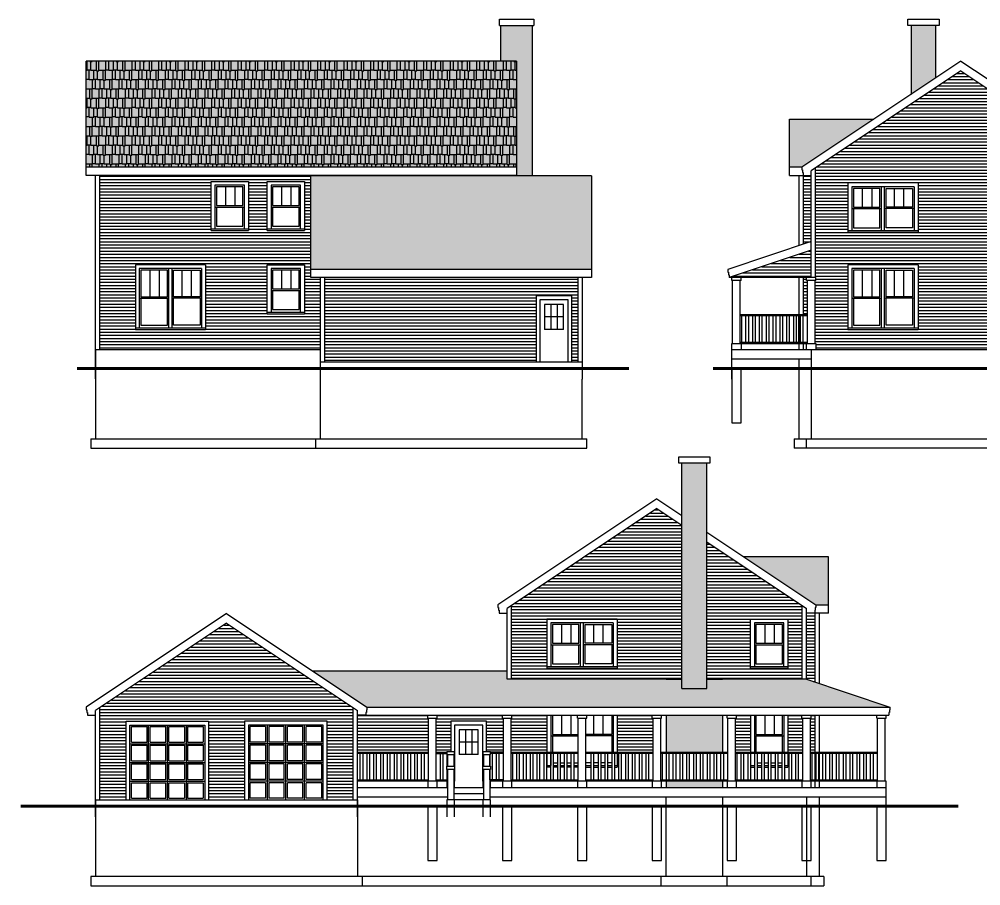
# Model space of a CAD drawing. Header units: inches. Extents: x -98 to 1861, y -110 to 1002.
# Drawn here: x -98 to 1135, y -110 to 1002 of the extents above; entities that cross this region are included whole.
import ezdxf

# ---------------------------------------------------------------- set-up
doc = ezdxf.new("R2010")
doc.units = ezdxf.units.IN
doc.header["$MEASUREMENT"] = 0
for name, color, linetype in [('bricks', 5, 'Continuous'), ('doors', 3, 'Continuous'), ('foundation', 1, 'Continuous'), ('g-delt-medm', 3, 'Continuous'), ('grade', 6, 'Continuous'), ('shingles', 5, 'Continuous'), ('siding', 5, 'Continuous'), ('windows', 2, 'Continuous')]:
    doc.layers.add(name, color=color, linetype=linetype)
pattern_1 = [(0, (0, 0), (0, 4), [])]

# ---------------------------------------------------------------- blocks, each defined once
blk = doc.blocks.new('window-1')
for p, q in [((-5, 0), (-5, 63)), ((-5, 63), (43, 63)), ((43, 63), (43, 0)), ((38, 58), (0, 58)), ((0, 58), (0, 2)), ((2, 56), (2, 32)), ((36, 56), (2, 56)), ((13.5, 56), (13.5, 32)), ((25.5, 56), (25.5, 32)), ((36, 32), (36, 56)), ((38, 2), (38, 58)), ((0, 30), (38, 30)), ((2, 32), (36, 32)), ((2, 30), (2, 5.5)), ((36, 5.5), (36, 30)), ((-5, 2), (43, 2)), ((-5, 0), (43, 0)), ((2, 5.5), (36, 5.5))]:
    blk.add_line(p, q)
blk = doc.blocks.new('window-2')
for p, q in [((85, 63), (-5, 63)), ((-5, 63), (-5, 0)), ((85, 63), (85, 0)), ((80, 58), (0, 58)), ((0, 58), (0, 2)), ((2, 56), (2, 32)), ((36, 56), (2, 56)), ((13.5, 56), (13.5, 32)), ((25.5, 56), (25.5, 32)), ((36, 32), (36, 56)), ((38, 2), (38, 58)), ((42, 2), (42, 58)), ((44, 32), (44, 56)), ((44, 56), (78, 56)), ((54.5, 56), (54.5, 32)), ((66.5, 56), (66.5, 32)), ((78, 56), (78, 32)), ((80, 58), (80, 2)), ((0, 30), (38, 30)), ((2, 32), (36, 32)), ((2, 30), (2, 5.5)), ((36, 5.5), (36, 30)), ((80, 30), (42, 30)), ((78, 32), (44, 32)), ((44, 5.5), (44, 30)), ((78, 30), (78, 5.5)), ((-5, 2), (85, 2)), ((-5, 0), (85, 0)), ((2, 5.5), (36, 5.5)), ((78, 5.5), (44, 5.5))]:
    blk.add_line(p, q)
blk = doc.blocks.new('window-3')
for p, q in [((-5, 83), (-5, 0)), ((85, 83), (-5, 83)), ((80, 78), (0, 78)), ((0, 78), (0, 2)), ((2, 76), (2, 42)), ((36, 76), (2, 76)), ((13.5, 76), (13.5, 42)), ((25.5, 76), (25.5, 42)), ((36, 42), (36, 76)), ((38, 2), (38, 78)), ((42, 2), (42, 78)), ((44, 42), (44, 76)), ((44, 76), (78, 76)), ((54.5, 76), (54.5, 42)), ((66.5, 76), (66.5, 42)), ((78, 76), (78, 42)), ((80, 78), (80, 2)), ((85, 83), (85, 0)), ((0, 40), (38, 40)), ((2, 42), (36, 42)), ((2, 40), (2, 5.5)), ((36, 5.5), (36, 40)), ((80, 40), (42, 40)), ((78, 42), (44, 42)), ((44, 5.5), (44, 40)), ((78, 40), (78, 5.5)), ((-5, 2), (85, 2)), ((-5, 0), (85, 0)), ((2, 5.5), (36, 5.5)), ((78, 5.5), (44, 5.5))]:
    blk.add_line(p, q)

msp = doc.modelspace()

# ---------------------------------------------------------------- hatches: boundary and pattern name
at = {"layer": 'bricks'}
h = msp.add_hatch(dxfattribs=at)
h.set_pattern_fill('AR-BRSTD', color=256)
h.paths.add_polyline_path([(560, 993.5), (520, 993.5), (520, 947.7), (540, 947.7), (540, 800.6), (560, 800.6)])
h.paths.add_polyline_path([(1078, 993.5), (1046, 993.5), (1046, 905.1), (1078, 926.4)])
h.paths.add_polyline_path([(804, 108.6), (732, 108.6), (732, 61), (804, 61)])
h.paths.add_polyline_path([(804, 24), (732, 24), (732, 16), (804, 16)])
h.paths.add_polyline_path([(784, 432), (752, 432), (752, 142.9), (784, 142.9)])
at = {"layer": 'shingles'}
h = msp.add_hatch(dxfattribs=at)
h.set_pattern_fill('AR-RSHKE', color=256)
h.paths.add_polyline_path([(540, 947.7), (-12, 947.7), (-12, 811.7), (540, 811.7)])
h.paths.add_polyline_path([(636, 800.6), (276, 800.6), (276, 680.6), (636, 680.6)])
h.paths.add_polyline_path([(998.3, 873.3), (890, 873.3), (890, 811.7), (906, 811.7)])
h.paths.add_polyline_path([(1551.7, 727.1), (1302, 727.1), (1302, 680.6), (1482, 680.6)])
h.paths.add_polyline_path([(752, 154.8), (732, 154.8), (528, 154.8), (528, 165.6), (278.3, 165.6), (348, 119.1), (1019, 119.1), (912, 154.8), (784, 154.8), (784, 142.9), (752, 142.9)])
h.paths.add_polyline_path([(940, 311.8), (831.7, 311.8), (924, 250.2), (940, 250.2)])
h = msp.add_hatch(dxfattribs=at)
h.set_pattern_fill('AR-RSHKE', color=256)
h.paths.add_polyline_path([(540, 947.7), (-12, 947.7), (-12, 811.7), (540, 811.7)])
at = {"layer": 'siding'}
h = msp.add_hatch(dxfattribs=at)
h.set_pattern_fill('_USER', color=256, scale=4, pattern_type=0)
h.set_pattern_definition(pattern_1)
h.paths.add_polyline_path([(288, 670.1), (276, 670.1), (276, 801.2), (5.5, 801.2), (5.5, 577.5), (288, 577.5)])
h.paths.add_polyline_path([(141, 603.5), (51, 603.5), (51, 686.5), (141, 686.5)], flags=16)
h.paths.add_polyline_path([(56, 605.5), (56, 681.5), (136, 681.5), (136, 605.5)], flags=0)
h.paths.add_polyline_path([(134, 609), (100, 609), (100, 643.5), (134, 643.5)], flags=0)
h.paths.add_polyline_path([(220, 623.5), (220, 686.5), (268, 686.5), (268, 623.5)], flags=16)
h.paths.add_polyline_path([(225, 625.5), (225, 681.5), (263, 681.5), (263, 625.5)], flags=0)
h.paths.add_polyline_path([(227, 629), (227, 653.5), (261, 653.5), (261, 629)], flags=0)
h.paths.add_polyline_path([(134, 645.5), (100, 645.5), (100, 679.5), (134, 679.5)], flags=0)
h.paths.add_polyline_path([(227, 655.5), (227, 679.5), (261, 679.5), (261, 655.5)], flags=0)
h.paths.add_polyline_path([(92, 643.5), (92, 609), (58, 609), (58, 643.5)], flags=0)
h.paths.add_polyline_path([(92, 645.5), (58, 645.5), (58, 679.5), (92, 679.5)], flags=0)
h.paths.add_polyline_path([(148, 730.5), (148, 793.5), (196, 793.5), (196, 730.5)], flags=16)
h.paths.add_polyline_path([(153, 732.5), (153, 788.5), (191, 788.5), (191, 732.5)], flags=0)
h.paths.add_polyline_path([(155, 736), (155, 760.5), (189, 760.5), (189, 736)], flags=0)
h.paths.add_polyline_path([(220, 730.5), (220, 793.5), (268, 793.5), (268, 730.5)], flags=16)
h.paths.add_polyline_path([(225, 732.5), (225, 788.5), (263, 788.5), (263, 732.5)], flags=0)
h.paths.add_polyline_path([(227, 736), (227, 760.5), (261, 760.5), (261, 736)], flags=0)
h.paths.add_polyline_path([(155, 762.5), (155, 786.5), (189, 786.5), (189, 762.5)], flags=0)
h.paths.add_polyline_path([(227, 762.5), (227, 786.5), (261, 786.5), (261, 762.5)], flags=0)
h.paths.add_polyline_path([(565, 646.5), (611, 646.5), (611, 561.5), (618.5, 561.5), (618.5, 670.1), (293.5, 670.1), (293.5, 561.5), (565, 561.5)])
h.paths.add_polyline_path([(1296.5, 810.8), (1110, 935.1), (923.5, 810.8), (923.5, 670.1), (924, 670.1), (924, 666.1), (923, 666.1), (923, 585.5), (924, 585.5), (924, 577.5), (1296, 577.5)])
h.paths.add_polyline_path([(1055, 728.5), (965, 728.5), (965, 791.5), (1055, 791.5)], flags=16)
h.paths.add_polyline_path([(970, 730.5), (970, 786.5), (1050, 786.5), (1050, 730.5)], flags=0)
h.paths.add_polyline_path([(1055, 686.5), (1055, 603.5), (965, 603.5), (965, 686.5)], flags=16)
h.paths.add_polyline_path([(1048, 734), (1014, 734), (1014, 758.5), (1048, 758.5)], flags=0)
h.paths.add_polyline_path([(1050, 681.5), (1050, 605.5), (970, 605.5), (970, 681.5)], flags=0)
h.paths.add_polyline_path([(1048, 679.5), (1048, 645.5), (1014, 645.5), (1014, 679.5)], flags=0)
h.paths.add_polyline_path([(1048, 760.5), (1014, 760.5), (1014, 784.5), (1048, 784.5)], flags=0)
h.paths.add_polyline_path([(1165, 686.5), (1255, 686.5), (1255, 603.5), (1165, 603.5)], flags=16)
h.paths.add_polyline_path([(1048, 643.5), (1048, 609), (1014, 609), (1014, 643.5)], flags=0)
h.paths.add_polyline_path([(1170, 681.5), (1250, 681.5), (1250, 605.5), (1170, 605.5)], flags=0)
h.paths.add_polyline_path([(1172, 679.5), (1206, 679.5), (1206, 645.5), (1172, 645.5)], flags=0)
h.paths.add_polyline_path([(1006, 758.5), (1006, 734), (972, 734), (972, 758.5)], flags=0)
h.paths.add_polyline_path([(1006, 643.5), (1006, 609), (972, 609), (972, 643.5)], flags=0)
h.paths.add_polyline_path([(1006, 679.5), (1006, 645.5), (972, 645.5), (972, 679.5)], flags=0)
h.paths.add_polyline_path([(1006, 760.5), (972, 760.5), (972, 784.5), (1006, 784.5)], flags=0)
h.paths.add_polyline_path([(1206, 643.5), (1206, 609), (1172, 609), (1172, 643.5)], flags=0)
h.paths.add_polyline_path([(1248, 643.5), (1248, 609), (1214, 609), (1214, 643.5)], flags=0)
h.paths.add_polyline_path([(1214, 679.5), (1248, 679.5), (1248, 645.5), (1214, 645.5)], flags=0)
h.paths.add_polyline_path([(1824.5, 679.7), (1662, 788), (1494, 676), (1494, 670.1), (1483.5, 670.1), (1302, 670.1), (1302, 577.5), (1302, 561.5), (1824.5, 561.5)])
h.paths.add_polyline_path([(1446.4, 662.5), (1492.4, 662.5), (1492.4, 577.5), (1446.4, 577.5)], flags=16)
h.paths.add_polyline_path([(1457.4, 651.5), (1481.4, 651.5), (1481.4, 619.5), (1457.4, 619.5)], flags=0)
h.paths.add_polyline_path([(1562, 662.5), (1610, 662.5), (1610, 599.5), (1562, 599.5)], flags=16)
h.paths.add_polyline_path([(1567, 601.5), (1567, 657.5), (1605, 657.5), (1605, 601.5)], flags=0)
h.paths.add_polyline_path([(1603, 629.5), (1603, 605), (1569, 605), (1569, 629.5)], flags=0)
h.paths.add_polyline_path([(1569, 631.5), (1569, 655.5), (1603, 655.5), (1603, 631.5)], flags=0)
h.paths.add_polyline_path([(1714, 662.5), (1762, 662.5), (1762, 599.5), (1714, 599.5)], flags=16)
h.paths.add_polyline_path([(1719, 601.5), (1719, 657.5), (1757, 657.5), (1757, 601.5)], flags=0)
h.paths.add_polyline_path([(1755, 629.5), (1755, 605), (1721, 605), (1721, 629.5)], flags=0)
h.paths.add_polyline_path([(1721, 631.5), (1721, 655.5), (1755, 655.5), (1755, 631.5)], flags=0)
h.paths.add_polyline_path([(918, 705.2), (812.7, 670.1), (918, 670.1)])
h.paths.add_polyline_path([(1479, 239.7), (1468.5, 239.7), (1300.5, 239.7), (1300.5, 154.8), (1479, 154.8)])
h.paths.add_polyline_path([(1429.5, 169), (1339.5, 169), (1339.5, 232), (1429.5, 232)], flags=16)
h.paths.add_polyline_path([(1344.5, 171), (1344.5, 227), (1424.5, 227), (1424.5, 171)], flags=0)
h.paths.add_polyline_path([(1422.5, 174.5), (1388.5, 174.5), (1388.5, 199), (1422.5, 199)], flags=0)
h.paths.add_polyline_path([(1422.5, 201), (1388.5, 201), (1388.5, 225), (1422.5, 225)], flags=0)
h.paths.add_polyline_path([(1380.5, 199), (1380.5, 174.5), (1346.5, 174.5), (1346.5, 199)], flags=0)
h.paths.add_polyline_path([(1380.5, 201), (1346.5, 201), (1346.5, 225), (1380.5, 225)], flags=0)
h.paths.add_polyline_path([(1633.5, 249.3), (1558.7, 299.2), (1484.5, 249.3), (1484.5, 149.5), (1633.5, 149.5)])
h.paths.add_polyline_path([(1514, 169), (1514, 232), (1604, 232), (1604, 169)], flags=16)
h.paths.add_polyline_path([(1519, 171), (1519, 227), (1599, 227), (1599, 171)], flags=0)
h.paths.add_polyline_path([(1521, 174.5), (1521, 199), (1555, 199), (1555, 174.5)], flags=0)
h.paths.add_polyline_path([(1521, 201), (1521, 225), (1555, 225), (1555, 201)], flags=0)
h.paths.add_polyline_path([(1597, 199), (1597, 174.5), (1563, 174.5), (1563, 199)], flags=0)
h.paths.add_polyline_path([(1563, 201), (1563, 225), (1597, 225), (1597, 201)], flags=0)
h.paths.add_polyline_path([(1817.5, 239.7), (1639, 239.7), (1639, 154.8), (1817.5, 154.8)])
h.paths.add_polyline_path([(1675.5, 230), (1765.5, 230), (1765.5, 167), (1675.5, 167)], flags=16)
h.paths.add_polyline_path([(1680.5, 225), (1760.5, 225), (1760.5, 169), (1680.5, 169)], flags=0)
h.paths.add_polyline_path([(1716.5, 197), (1716.5, 172.5), (1682.5, 172.5), (1682.5, 197)], flags=0)
h.paths.add_polyline_path([(1682.5, 199), (1682.5, 223), (1716.5, 223), (1716.5, 199)], flags=0)
h.paths.add_polyline_path([(1758.5, 197), (1758.5, 172.5), (1724.5, 172.5), (1724.5, 197)], flags=0)
h.paths.add_polyline_path([(1724.5, 199), (1724.5, 223), (1758.5, 223), (1758.5, 199)], flags=0)
h.paths.add_polyline_path([(1339.5, 108.6), (1306.5, 108.6), (1306.5, 104.6), (1305.5, 104.6), (1305.5, 61), (1339.5, 61)])
h.paths.add_polyline_path([(1479.5, 104.6), (1478.5, 104.6), (1478.5, 108.6), (1429.5, 108.6), (1429.5, 61), (1479.5, 61)])
h.paths.add_polyline_path([(1675.5, 108.6), (1639, 108.6), (1639, 104.6), (1638, 104.6), (1638, 61), (1675.5, 61)])
h.paths.add_polyline_path([(1628, 104.6), (1627, 104.6), (1627, 108.6), (1599, 108.6), (1599, 62), (1600, 62), (1600, 61), (1628, 61)])
h.paths.add_polyline_path([(1519, 108.6), (1490.5, 108.6), (1490.5, 104.6), (1489.5, 104.6), (1489.5, 61), (1518, 61), (1518, 62), (1519, 62)])
h.paths.add_polyline_path([(1820, 104.6), (1819, 104.6), (1819, 108.6), (1765.5, 108.6), (1765.5, 61), (1820, 61)])
h.paths.add_polyline_path([(784, 331), (784, 154.8), (804, 154.8), (906.5, 154.8), (906.5, 249.3)])
h.paths.add_polyline_path([(840, 232), (888, 232), (888, 169), (840, 169)], flags=16)
h.paths.add_polyline_path([(845, 227), (883, 227), (883, 171), (845, 171)], flags=0)
h.paths.add_polyline_path([(847, 225), (881, 225), (881, 201), (847, 201)], flags=0)
h.paths.add_polyline_path([(881, 199), (881, 174.5), (847, 174.5), (847, 199)], flags=0)
h.paths.add_polyline_path([(752, 352.3), (720, 373.6), (533.5, 249.3), (533.5, 154.8), (752, 154.8)])
h.paths.add_polyline_path([(669, 232), (669, 169), (579, 169), (579, 232)], flags=16)
h.paths.add_polyline_path([(664, 227), (664, 171), (584, 171), (584, 227)], flags=0)
h.paths.add_polyline_path([(662, 225), (662, 201), (628, 201), (628, 225)], flags=0)
h.paths.add_polyline_path([(662, 199), (662, 174.5), (628, 174.5), (628, 199)], flags=0)
h.paths.add_polyline_path([(620, 199), (620, 174.5), (586, 174.5), (586, 199)], flags=0)
h.paths.add_polyline_path([(620, 225), (620, 201), (586, 201), (586, 225)], flags=0)
h.paths.add_polyline_path([(922.5, 239.7), (912, 239.7), (912, 154.8), (922.5, 151.3)])
h.paths.add_polyline_path([(168, 226.5), (5.5, 118.2), (5.5, 0), (39, 0), (39, 101), (145, 101), (145, 0), (191, 0), (191, 101), (297, 101), (297, 0), (330.5, 0), (330.5, 118.2)])
h.paths.add_polyline_path([(427, 104.6), (426, 104.6), (426, 108.6), (346.5, 108.6), (336, 108.6), (336, 61), (427, 61)])
h.paths.add_polyline_path([(455.5, 101), (501.5, 101), (501.5, 62), (506.5, 62), (506.5, 61), (523, 61), (523, 104.6), (522, 104.6), (522, 108.6), (438, 108.6), (438, 104.6), (437, 104.6), (437, 61), (450.5, 61), (450.5, 62), (455.5, 62)])
h.paths.add_polyline_path([(579, 108.6), (534, 108.6), (534, 104.6), (533, 104.6), (533, 61), (579, 61)])
h.paths.add_polyline_path([(715, 104.6), (714, 104.6), (714, 108.6), (669, 108.6), (669, 61), (715, 61)])
h.paths.add_polyline_path([(840, 108.6), (822, 108.6), (822, 104.6), (821, 104.6), (821, 61), (840, 61)])
h.paths.add_polyline_path([(907, 104.6), (906, 104.6), (906, 108.6), (888, 108.6), (888, 61), (907, 61)])
h.paths.add_polyline_path([(922.5, 108.6), (918, 108.6), (918, 104.6), (917, 104.6), (917, 61), (922.5, 61)])
h = msp.add_hatch(dxfattribs=at)
h.set_pattern_fill('_USER', color=256, scale=4, pattern_type=0)
h.set_pattern_definition(pattern_1)
h.paths.add_polyline_path([(918, 801.2), (907.5, 801.2), (907.5, 712.8), (918, 716.3)])
h = msp.add_hatch(dxfattribs=at)
h.set_pattern_fill('_USER', color=256, scale=4, pattern_type=0)
h.set_pattern_definition(pattern_1)
h.paths.add_polyline_path([(913, 666.1), (912, 666.1), (912, 670.1), (907.5, 670.1), (907.5, 622.5), (913, 622.5)])

# ---------------------------------------------------------------- linework, layer by layer
at = {"layer": 'doors'}
for p, q in [((565, 646.5), (565, 561.5)), ((611, 646.5), (565, 646.5)), ((606, 641.5), (570, 641.5)), ((570, 641.5), (570, 561.5)), ((606, 561.5), (606, 641.5)), ((611, 561.5), (611, 646.5)), ((576, 635.5), (576, 603.5)), ((600, 635.5), (576, 635.5)), ((584, 635.5), (584, 603.5)), ((592, 635.5), (592, 603.5)), ((600, 603.5), (600, 635.5)), ((600, 619.5), (576, 619.5)), ((600, 603.5), (576, 603.5)), ((39, 0), (39, 101)), ((39, 101), (145, 101)), ((145, 101), (145, 0)), ((297, 101), (191, 101)), ((191, 101), (191, 0)), ((297, 0), (297, 101)), ((501.5, 101), (455.5, 101)), ((455.5, 101), (455.5, 62)), ((501.5, 62), (501.5, 101)), ((44, 0), (44, 96)), ((44, 96), (140, 96)), ((46, 94), (66, 94)), ((46, 74), (46, 94)), ((66, 74), (66, 94)), ((68, 0), (68, 96)), ((70, 94), (90, 94)), ((70, 74), (70, 94)), ((90, 74), (90, 94)), ((92, 0), (92, 96)), ((94, 94), (114, 94)), ((94, 74), (94, 94)), ((114, 94), (114, 74)), ((116, 96), (116, 0)), ((118, 94), (118, 74)), ((118, 94), (138, 94)), ((138, 94), (138, 74)), ((140, 96), (140, 0)), ((292, 96), (196, 96)), ((196, 96), (196, 0)), ((218, 94), (198, 94)), ((198, 94), (198, 74)), ((218, 94), (218, 74)), ((220, 96), (220, 0)), ((242, 94), (222, 94)), ((222, 94), (222, 74)), ((242, 74), (242, 94)), ((244, 0), (244, 96)), ((246, 74), (246, 94)), ((266, 94), (246, 94)), ((266, 74), (266, 94)), ((268, 0), (268, 96)), ((270, 74), (270, 94)), ((290, 94), (270, 94)), ((290, 74), (290, 94)), ((292, 0), (292, 96)), ((496.5, 96), (460.5, 96)), ((460.5, 96), (460.5, 24)), ((490.5, 90), (466.5, 90)), ((466.5, 90), (466.5, 58)), ((474.5, 90), (474.5, 58)), ((482.5, 90), (482.5, 58)), ((490.5, 58), (490.5, 90)), ((496.5, 24), (496.5, 96)), ((44, 72), (140, 72)), ((46, 74), (66, 74)), ((46, 70), (66, 70)), ((46, 50), (46, 70)), ((66, 50), (66, 70)), ((70, 74), (90, 74)), ((70, 70), (90, 70)), ((70, 50), (70, 70)), ((90, 50), (90, 70)), ((94, 74), (114, 74)), ((94, 70), (114, 70)), ((94, 50), (94, 70)), ((114, 70), (114, 50)), ((118, 74), (138, 74)), ((118, 70), (138, 70)), ((118, 70), (118, 50)), ((138, 70), (138, 50)), ((292, 72), (196, 72)), ((218, 74), (198, 74)), ((218, 70), (198, 70)), ((198, 70), (198, 50)), ((218, 70), (218, 50)), ((242, 74), (222, 74)), ((242, 70), (222, 70)), ((222, 70), (222, 50)), ((242, 50), (242, 70)), ((266, 74), (246, 74)), ((246, 50), (246, 70)), ((266, 70), (246, 70)), ((266, 50), (266, 70)), ((290, 74), (270, 74)), ((270, 50), (270, 70)), ((290, 70), (270, 70)), ((290, 50), (290, 70)), ((490.5, 74), (466.5, 74)), ((46, 50), (66, 50)), ((70, 50), (90, 50)), ((94, 50), (114, 50)), ((118, 50), (138, 50)), ((218, 50), (198, 50)), ((242, 50), (222, 50)), ((266, 50), (246, 50)), ((290, 50), (270, 50)), ((490.5, 58), (466.5, 58)), ((44, 48), (140, 48)), ((46, 46), (66, 46)), ((46, 26), (46, 46)), ((66, 26), (66, 46)), ((70, 46), (90, 46)), ((70, 26), (70, 46)), ((90, 26), (90, 46)), ((94, 46), (114, 46)), ((94, 26), (94, 46)), ((114, 46), (114, 26)), ((118, 46), (138, 46)), ((118, 46), (118, 26)), ((138, 46), (138, 26)), ((292, 48), (196, 48)), ((218, 46), (198, 46)), ((198, 46), (198, 26)), ((218, 46), (218, 26)), ((242, 46), (222, 46)), ((222, 46), (222, 26)), ((242, 26), (242, 46)), ((246, 26), (246, 46)), ((266, 46), (246, 46)), ((266, 26), (266, 46)), ((270, 26), (270, 46)), ((290, 46), (270, 46)), ((290, 26), (290, 46)), ((46, 26), (66, 26)), ((70, 26), (90, 26)), ((94, 26), (114, 26)), ((118, 26), (138, 26)), ((218, 26), (198, 26)), ((242, 26), (222, 26)), ((266, 26), (246, 26)), ((290, 26), (270, 26)), ((44, 24), (140, 24)), ((46, 22), (66, 22)), ((46, 2), (46, 22)), ((66, 2), (66, 22)), ((70, 2), (70, 22)), ((70, 22), (90, 22)), ((90, 2), (90, 22)), ((94, 2), (94, 22)), ((94, 22), (114, 22)), ((114, 22), (114, 2)), ((118, 22), (138, 22)), ((118, 22), (118, 2)), ((138, 22), (138, 2)), ((292, 24), (196, 24)), ((218, 22), (198, 22)), ((198, 22), (198, 2)), ((218, 22), (218, 2)), ((242, 22), (222, 22)), ((222, 22), (222, 2)), ((242, 2), (242, 22)), ((246, 2), (246, 22)), ((266, 22), (246, 22)), ((266, 2), (266, 22)), ((270, 2), (270, 22)), ((290, 22), (270, 22)), ((290, 2), (290, 22)), ((46, 2), (66, 2)), ((70, 2), (90, 2)), ((94, 2), (114, 2)), ((118, 2), (138, 2)), ((218, 2), (198, 2)), ((242, 2), (222, 2)), ((266, 2), (246, 2)), ((290, 2), (270, 2))]:
    msp.add_line(p, q, dxfattribs=at)
at = {"layer": 'foundation'}
for p, q in [((0, 577.5), (0, 463.2)), ((918, 577.5), (918, 463.2)), ((288, 561.5), (288, 463.2)), ((902, 565.5), (902, 463.2)), ((816, 553.5), (816, 483.5)), ((828, 483.5), (828, 553.5)), ((624, 463.2), (624, 539.5)), ((816, 483.5), (828, 483.5)), ((-6, 463.2), (630, 463.2)), ((-6, 463.2), (-6, 451.2)), ((282, 463.2), (282, 451.2)), ((630, 451.2), (630, 463.2)), ((896, 463.2), (1836, 463.2)), ((896, 463.2), (896, 451.2)), ((912, 451.2), (912, 463.2)), ((-6, 451.2), (630, 451.2)), ((1836, 451.2), (896, 451.2)), ((0, 0), (0, -98.3)), ((731.5, 4), (731.5, -98.3)), ((804, 4), (804, -98.3)), ((912, 4), (912, -98.3)), ((928, 4), (928, -98.3)), ((336, 0), (336, -98.3)), ((426, -8), (426, -78)), ((438, -78), (438, -8)), ((522, -8), (522, -78)), ((534, -78), (534, -8)), ((618, -8), (618, -78)), ((630, -78), (630, -8)), ((714, -8), (714, -78)), ((726, -78), (726, -8)), ((810, -8), (810, -78)), ((822, -78), (822, -8)), ((906, -8), (906, -78)), ((918, -78), (918, -8)), ((1002, -8), (1002, -78)), ((1014, -78), (1014, -8)), ((426, -78), (438, -78)), ((522, -78), (534, -78)), ((618, -78), (630, -78)), ((714, -78), (726, -78)), ((810, -78), (822, -78)), ((906, -78), (918, -78)), ((1002, -78), (1014, -78)), ((934, -98.3), (-6, -98.3)), ((-6, -98.3), (-6, -110.3)), ((342, -98.3), (342, -110.3)), ((725.5, -110.3), (725.5, -98.3)), ((810, -110.3), (810, -98.3)), ((918, -110.3), (918, -98.3)), ((934, -98.3), (934, -110.3)), ((-6, -110.3), (934, -110.3))]:
    msp.add_line(p, q, dxfattribs=at)
at = {"layer": 'g-delt-medm'}
for p, q in [((518, 993.5), (518, 1001.5)), ((518, 1001.5), (562, 1001.5)), ((562, 1001.5), (562, 993.5)), ((1042, 993.5), (1042, 1001.5)), ((1042, 1001.5), (1082, 1001.5)), ((1082, 1001.5), (1082, 993.5)), ((518, 993.5), (562, 993.5)), ((520, 947.7), (520, 993.5)), ((560, 993.5), (560, 800.6)), ((1082, 993.5), (1042, 993.5)), ((1046, 993.5), (1046, 905.1)), ((1078, 926.4), (1078, 993.5)), ((540, 947.7), (-12, 947.7)), ((-12, 801.2), (-12, 947.7)), ((540, 947.7), (540, 801.2)), ((1110, 947.7), (906, 811.7)), ((1110, 947.7), (1314, 811.7)), ((1110, 935.1), (918, 807.1)), ((1110, 935.1), (1302, 807.1)), ((890, 801.2), (890, 873.3)), ((890, 873.3), (998.3, 873.3)), ((540, 811.7), (-12, 811.7)), ((906, 811.7), (890, 811.7)), ((906, 811.7), (906, 808.2)), ((906, 808.2), (906.8, 808.2)), ((906.8, 808.2), (906.8, 804.8)), ((906.8, 804.8), (907.5, 804.8)), ((907.5, 804.8), (907.5, 801.2)), ((918, 670.1), (918, 807.1)), ((923.5, 670.1), (923.5, 810.8)), ((540, 801.2), (-12, 801.2)), ((0, 540), (0, 801.2)), ((5.5, 577.5), (5.5, 801.2)), ((636, 800.6), (276, 800.6)), ((276, 670.1), (276, 800.6)), ((528, 801.2), (528, 800.6)), ((636, 800.6), (636, 670.1)), ((890, 801.2), (918, 801.2)), ((902, 801.2), (902, 711)), ((907.5, 801.2), (907.5, 712.8)), ((918, 716.3), (811, 680.6)), ((918, 705.2), (812.7, 670.1)), ((636, 680.6), (276, 680.6)), ((811, 680.6), (811, 677.1)), ((636, 670.1), (276, 670.1)), ((288, 670.1), (288, 539.5)), ((293.5, 670.1), (293.5, 561.5)), ((618.5, 670.1), (618.5, 561.5)), ((624, 670.1), (624, 539.5)), ((811, 677.1), (811.8, 677.1)), ((811.8, 677.1), (811.8, 673.6)), ((811.8, 673.6), (812.5, 673.6)), ((812.5, 673.6), (812.5, 670.1)), ((924, 670.1), (812.5, 670.1)), ((816, 666.1), (816, 670.1)), ((828, 666.1), (816, 666.1)), ((817, 585.5), (817, 666.1)), ((827, 585.5), (827, 666.1)), ((828, 666.1), (828, 670.1)), ((902, 670.1), (902, 622.5)), ((907.5, 670.1), (907.5, 622.5)), ((912, 666.1), (912, 670.1)), ((924, 666.1), (912, 666.1)), ((913, 585.5), (913, 666.1)), ((923, 585.5), (923, 666.1)), ((924, 666.1), (924, 670.1)), ((827, 622.5), (913, 622.5)), ((913, 621), (827, 621)), ((829, 587), (829, 621)), ((834.2, 587), (834.2, 621)), ((837.8, 587), (837.8, 621)), ((843, 587), (843, 621)), ((843, 587), (843, 621)), ((846.5, 587), (846.5, 621)), ((851.8, 587), (851.8, 621)), ((855.2, 587), (855.2, 621)), ((860.5, 587), (860.5, 621)), ((864, 587), (864, 621)), ((869.2, 587), (869.2, 621)), ((872.8, 587), (872.8, 621)), ((878, 587), (878, 621)), ((881.5, 587), (881.5, 621)), ((886.8, 587), (886.8, 621)), ((890.2, 587), (890.2, 621)), ((895.5, 587), (895.5, 621)), ((899, 587), (899, 621)), ((902, 587), (902, 621)), ((902, 621), (902, 587)), ((904.2, 587), (904.2, 621)), ((907.8, 587), (907.8, 621)), ((816, 539.5), (816, 585.5)), ((816, 585.5), (912, 585.5)), ((827, 587), (913, 587)), ((828, 585.5), (828, 577.5)), ((902, 585.5), (902, 577.5)), ((907.5, 585.5), (907.5, 577.5)), ((912, 577.5), (912, 585.5)), ((912, 585.5), (924, 585.5)), ((924, 585.5), (924, 577.5)), ((288, 577.5), (0, 577.5)), ((918, 577.5), (816, 577.5)), ((828, 577.5), (816, 577.5)), ((924, 577.5), (912, 577.5)), ((1302, 577.5), (918, 577.5)), ((918, 577.5), (918, 539.5)), ((1020, 577.5), (1008, 577.5)), ((1116, 577.5), (1104, 577.5)), ((624, 561.5), (288, 561.5)), ((918, 565.5), (816, 565.5)), ((748, 432), (748, 440)), ((748, 440), (788, 440)), ((788, 432), (748, 432)), ((752, 142.9), (752, 432)), ((784, 142.9), (784, 432)), ((788, 440), (788, 432)), ((720, 386.2), (516, 250.2)), ((720, 386.2), (752, 364.9)), ((720, 373.6), (528, 245.6)), ((720, 373.6), (752, 352.3)), ((784, 343.6), (924, 250.2)), ((784, 331), (912, 245.6)), ((940, 311.8), (831.7, 311.8)), ((940, 239.7), (940, 311.8)), ((516, 250.2), (516, 246.8)), ((516, 246.8), (516.8, 246.8)), ((516.8, 246.8), (516.8, 243.3)), ((533.5, 154.8), (533.5, 249.3)), ((906.5, 154.8), (906.5, 249.3)), ((924, 246.8), (923.2, 246.8)), ((923.2, 246.8), (923.2, 243.3)), ((924, 250.2), (924, 246.8)), ((924, 250.2), (940, 250.2)), ((168, 239.1), (-12, 119.1)), ((168, 239.1), (348, 119.1)), ((516.8, 243.3), (517.5, 243.3)), ((517.5, 243.3), (517.5, 239.7)), ((517.5, 239.7), (528, 239.7)), ((528, 154.8), (528, 245.6)), ((912, 154.8), (912, 245.6)), ((940, 239.7), (912, 239.7)), ((923.2, 243.3), (922.5, 243.3)), ((922.5, 243.3), (922.5, 239.7)), ((922.5, 239.7), (922.5, 151.3)), ((928, 239.7), (928, 149.5)), ((168, 226.5), (0, 114.5)), ((168, 226.5), (336, 114.5)), ((278.3, 165.6), (528, 165.6)), ((752, 154.8), (528, 154.8)), ((732, 154.8), (752, 154.8)), ((912, 154.8), (784, 154.8)), ((784, 154.8), (804, 154.8)), ((912, 154.8), (1019, 119.1)), ((752, 142.9), (784, 142.9)), ((-12, 119.1), (-12, 115.6)), ((-12, 115.6), (-11.2, 115.6)), ((-11.2, 115.6), (-11.2, 112.1)), ((-11.2, 112.1), (-10.5, 112.1)), ((-10.5, 112.1), (-10.5, 108.6)), ((0, -22), (0, 114.5)), ((5.5, 0), (5.5, 118.2)), ((330.5, 0), (330.5, 118.2)), ((336, -22), (336, 114.5)), ((347.3, 112.1), (346.5, 112.1)), ((346.5, 112.1), (346.5, 108.6)), ((348, 115.6), (347.3, 115.6)), ((347.3, 115.6), (347.3, 112.1)), ((348, 119.1), (348, 115.6)), ((348, 119.1), (1019, 119.1)), ((1018.2, 112.1), (1017.5, 112.1)), ((1017.5, 112.1), (1017.5, 108.6)), ((1019, 115.6), (1018.2, 115.6)), ((1018.2, 115.6), (1018.2, 112.1)), ((1019, 119.1), (1019, 115.6)), ((-10.5, 108.6), (0, 108.6)), ((346.5, 108.6), (336, 108.6)), ((346.5, 108.6), (1017.5, 108.6)), ((426, 104.6), (426, 108.6)), ((426, 104.6), (438, 104.6)), ((427, 24), (427, 104.6)), ((437, 24), (437, 104.6)), ((438, 104.6), (438, 108.6)), ((522, 104.6), (522, 108.6)), ((522, 104.6), (534, 104.6)), ((523, 24), (523, 104.6)), ((533, 24), (533, 104.6)), ((534, 104.6), (534, 108.6)), ((618, 104.6), (618, 108.6)), ((618, 104.6), (630, 104.6)), ((619, 24), (619, 104.6)), ((629, 24), (629, 104.6)), ((630, 104.6), (630, 108.6)), ((714, 104.6), (714, 108.6)), ((714, 104.6), (726, 104.6)), ((715, 24), (715, 104.6)), ((725, 24), (725, 104.6)), ((726, 104.6), (726, 108.6)), ((732, 108.6), (732, 61)), ((804, 108.6), (804, 61)), ((810, 104.6), (810, 108.6)), ((810, 104.6), (822, 104.6)), ((811, 24), (811, 104.6)), ((821, 24), (821, 104.6)), ((822, 104.6), (822, 108.6)), ((906, 104.6), (906, 108.6)), ((906, 104.6), (918, 104.6)), ((907, 24), (907, 104.6)), ((917, 24), (917, 104.6)), ((918, 104.6), (918, 108.6)), ((922.5, 108.6), (922.5, 16)), ((928, 108.6), (928, 16)), ((1002, 104.6), (1002, 108.6)), ((1002, 104.6), (1014, 104.6)), ((1003, 24), (1003, 104.6)), ((1013, 24), (1013, 104.6)), ((1014, 104.6), (1014, 108.6)), ((450.5, 62), (460.5, 62)), ((450.5, 62), (450.5, 58)), ((460.5, 58), (460.5, 62)), ((496.5, 62), (506.5, 62)), ((496.5, 62), (496.5, 58)), ((506.5, 58), (506.5, 62)), ((336, 61), (427, 61)), ((427, 59.5), (336, 59.5)), ((339.5, 25.5), (339.5, 59.5)), ((343, 25.5), (343, 59.5)), ((348.2, 25.5), (348.2, 59.5)), ((348.2, 25.5), (348.2, 59.5)), ((351.7, 25.5), (351.7, 59.5)), ((351.7, 25.5), (351.7, 59.5)), ((357, 25.5), (357, 59.5)), ((357, 25.5), (357, 59.5)), ((360.5, 25.5), (360.5, 59.5)), ((360.5, 25.5), (360.5, 59.5)), ((365.7, 25.5), (365.7, 59.5)), ((369.2, 25.5), (369.2, 59.5)), ((374.5, 25.5), (374.5, 59.5)), ((378, 25.5), (378, 59.5)), ((383.2, 25.5), (383.2, 59.5)), ((386.7, 25.5), (386.7, 59.5)), ((392, 25.5), (392, 59.5)), ((395.5, 25.5), (395.5, 59.5)), ((400.7, 25.5), (400.7, 59.5)), ((404.2, 25.5), (404.2, 59.5)), ((409.5, 25.5), (409.5, 59.5)), ((413, 25.5), (413, 59.5)), ((418.2, 25.5), (418.2, 59.5)), ((421.7, 25.5), (421.7, 59.5)), ((427, 25.5), (427, 59.5)), ((437, 61), (450.5, 61)), ((437, 25.5), (437, 59.5)), ((437, 59.5), (450.5, 59.5)), ((442.3, 25.5), (442.3, 59.5)), ((445.8, 25.5), (445.8, 59.5)), ((450.5, 58), (460.5, 58)), ((451, 43), (451, 58)), ((451.5, 58), (451.5, 43)), ((459.5, 58), (459.5, 43)), ((496.5, 58), (506.5, 58)), ((497.5, 58), (497.5, 43)), ((505.5, 58), (505.5, 43)), ((505.5, 43), (505.5, 58)), ((505.5, 43), (505.5, 58)), ((523, 61), (506.5, 61)), ((523, 59.5), (506.5, 59.5)), ((509, 25.5), (509, 59.5)), ((514.2, 25.5), (514.2, 59.5)), ((517.8, 25.5), (517.8, 59.5)), ((523, 24), (523, 58)), ((533, 61), (619, 61)), ((619, 59.5), (533, 59.5)), ((535, 25.5), (535, 59.5)), ((540.2, 25.5), (540.2, 59.5)), ((540.2, 25.5), (540.2, 59.5)), ((543.7, 25.5), (543.7, 59.5)), ((543.7, 25.5), (543.7, 59.5)), ((549, 25.5), (549, 59.5)), ((549, 25.5), (549, 59.5)), ((552.5, 25.5), (552.5, 59.5)), ((552.5, 25.5), (552.5, 59.5)), ((557.7, 25.5), (557.7, 59.5)), ((561.2, 25.5), (561.2, 59.5)), ((566.5, 25.5), (566.5, 59.5)), ((570, 25.5), (570, 59.5)), ((575.2, 25.5), (575.2, 59.5)), ((578.7, 25.5), (578.7, 59.5)), ((584, 25.5), (584, 59.5)), ((587.5, 25.5), (587.5, 59.5)), ((592.7, 25.5), (592.7, 59.5)), ((596.2, 25.5), (596.2, 59.5)), ((601.5, 25.5), (601.5, 59.5)), ((605, 25.5), (605, 59.5)), ((610.2, 25.5), (610.2, 59.5)), ((613.7, 25.5), (613.7, 59.5)), ((619, 25.5), (619, 59.5)), ((629, 61), (715, 61)), ((715, 59.5), (629, 59.5)), ((635.5, 25.5), (635.5, 59.5)), ((635.5, 25.5), (635.5, 59.5)), ((639, 25.5), (639, 59.5)), ((639, 25.5), (639, 59.5)), ((645, 25.5), (645, 59.5)), ((645, 25.5), (645, 59.5)), ((648.5, 25.5), (648.5, 59.5)), ((648.5, 25.5), (648.5, 59.5)), ((653.7, 25.5), (653.7, 59.5)), ((657.2, 25.5), (657.2, 59.5)), ((662.5, 25.5), (662.5, 59.5)), ((666, 25.5), (666, 59.5)), ((671.2, 25.5), (671.2, 59.5)), ((674.7, 25.5), (674.7, 59.5)), ((680, 25.5), (680, 59.5)), ((683.5, 25.5), (683.5, 59.5)), ((688.7, 25.5), (688.7, 59.5)), ((692.2, 25.5), (692.2, 59.5)), ((697.5, 25.5), (697.5, 59.5)), ((701, 25.5), (701, 59.5)), ((706.2, 25.5), (706.2, 59.5)), ((709.7, 25.5), (709.7, 59.5)), ((715, 25.5), (715, 59.5)), ((725, 61), (811, 61)), ((811, 59.5), (725, 59.5)), ((727, 25.5), (727, 59.5)), ((732, 59.5), (732, 25.5)), ((732.2, 25.5), (732.2, 59.5)), ((732.2, 25.5), (732.2, 59.5)), ((732.2, 25.5), (732.2, 59.5)), ((735.7, 25.5), (735.7, 59.5)), ((741, 25.5), (741, 59.5)), ((741, 25.5), (741, 59.5)), ((744.5, 25.5), (744.5, 59.5)), ((744.5, 25.5), (744.5, 59.5)), ((749.7, 25.5), (749.7, 59.5)), ((753.2, 25.5), (753.2, 59.5)), ((758.5, 25.5), (758.5, 59.5)), ((762, 25.5), (762, 59.5)), ((767.2, 25.5), (767.2, 59.5)), ((770.7, 25.5), (770.7, 59.5)), ((776, 25.5), (776, 59.5)), ((779.5, 25.5), (779.5, 59.5)), ((784.7, 25.5), (784.7, 59.5)), ((788.2, 25.5), (788.2, 59.5)), ((793.5, 25.5), (793.5, 59.5)), ((797, 25.5), (797, 59.5)), ((802.2, 25.5), (802.2, 59.5)), ((805.7, 25.5), (805.7, 59.5)), ((811, 25.5), (811, 59.5)), ((821, 61), (907, 61)), ((907, 59.5), (821, 59.5)), ((823, 25.5), (823, 59.5)), ((828.2, 25.5), (828.2, 59.5)), ((828.2, 25.5), (828.2, 59.5)), ((831.7, 25.5), (831.7, 59.5)), ((831.7, 25.5), (831.7, 59.5)), ((837, 25.5), (837, 59.5)), ((837, 25.5), (837, 59.5)), ((840.5, 25.5), (840.5, 59.5)), ((840.5, 25.5), (840.5, 59.5)), ((845.7, 25.5), (845.7, 59.5)), ((849.2, 25.5), (849.2, 59.5)), ((854.5, 25.5), (854.5, 59.5)), ((858, 25.5), (858, 59.5)), ((863.2, 25.5), (863.2, 59.5)), ((866.7, 25.5), (866.7, 59.5)), ((872, 25.5), (872, 59.5)), ((875.5, 25.5), (875.5, 59.5)), ((880.7, 25.5), (880.7, 59.5)), ((884.2, 25.5), (884.2, 59.5)), ((889.5, 25.5), (889.5, 59.5)), ((893, 25.5), (893, 59.5)), ((898.2, 25.5), (898.2, 59.5)), ((901.7, 25.5), (901.7, 59.5)), ((907, 25.5), (907, 59.5)), ((917, 61), (1003, 61)), ((1003, 59.5), (917, 59.5)), ((919, 25.5), (919, 59.5)), ((924.2, 25.5), (924.2, 59.5)), ((924.2, 25.5), (924.2, 59.5)), ((927.7, 25.5), (927.7, 59.5)), ((927.7, 25.5), (927.7, 59.5)), ((933, 25.5), (933, 59.5)), ((933, 25.5), (933, 59.5)), ((936.5, 25.5), (936.5, 59.5)), ((936.5, 25.5), (936.5, 59.5)), ((941.7, 25.5), (941.7, 59.5)), ((945.2, 25.5), (945.2, 59.5)), ((950.5, 25.5), (950.5, 59.5)), ((954, 25.5), (954, 59.5)), ((959.2, 25.5), (959.2, 59.5)), ((962.7, 25.5), (962.7, 59.5)), ((968, 25.5), (968, 59.5)), ((971.5, 25.5), (971.5, 59.5)), ((976.7, 25.5), (976.7, 59.5)), ((980.2, 25.5), (980.2, 59.5)), ((985.5, 25.5), (985.5, 59.5)), ((989, 25.5), (989, 59.5)), ((994.2, 25.5), (994.2, 59.5)), ((997.7, 25.5), (997.7, 59.5)), ((1003, 25.5), (1003, 59.5)), ((450.5, 43), (460.5, 43)), ((450.5, 39), (450.5, 43)), ((460.5, 39), (450.5, 39)), ((451, 25.5), (451, 39)), ((451.5, 39), (451.5, 0)), ((459.5, 39), (459.5, 0)), ((460.5, 43), (460.5, 39)), ((496.5, 43), (506.5, 43)), ((496.5, 39), (496.5, 43)), ((506.5, 39), (496.5, 39)), ((497.5, 39), (497.5, 0)), ((505.5, 39), (505.5, 0)), ((505.5, 25.5), (505.5, 39)), ((505.5, 25.5), (505.5, 39)), ((506.5, 43), (506.5, 39)), ((336, 25.5), (427, 25.5)), ((437, 25.5), (451.5, 25.5)), ((523, 25.5), (505.5, 25.5)), ((533, 25.5), (619, 25.5)), ((629, 25.5), (715, 25.5)), ((725, 25.5), (811, 25.5)), ((821, 25.5), (907, 25.5)), ((917, 25.5), (1003, 25.5)), ((451.5, 24), (336, 24)), ((336, 16), (451.5, 16)), ((438, 24), (426, 24)), ((426, 24), (426, 16)), ((426, 16), (438, 16)), ((438, 16), (438, 24)), ((450.5, 24), (450.5, 16)), ((460.5, 24), (459.5, 24)), ((459.5, 16), (497.5, 16)), ((460.5, 16), (460.5, 24)), ((497.5, 24), (496.5, 24)), ((496.5, 24), (496.5, 16)), ((1014, 24), (505.5, 24)), ((506.5, 24), (505.5, 24)), ((505.5, 16), (912, 16)), ((506.5, 16), (506.5, 24)), ((534, 24), (522, 24)), ((522, 24), (522, 16)), ((522, 16), (534, 16)), ((534, 16), (534, 24)), ((630, 24), (618, 24)), ((618, 24), (618, 16)), ((618, 16), (630, 16)), ((630, 16), (630, 24)), ((726, 24), (714, 24)), ((714, 24), (714, 16)), ((714, 16), (726, 16)), ((726, 16), (726, 24)), ((732, 24), (732, 16)), ((804, 24), (804, 16)), ((822, 24), (810, 24)), ((810, 24), (810, 16)), ((810, 16), (822, 16)), ((822, 16), (822, 24)), ((918, 24), (906, 24)), ((906, 24), (906, 16)), ((906, 16), (918, 16)), ((912, 16), (1014, 16)), ((918, 16), (918, 24)), ((1002, 24), (1002, 16)), ((1002, 16), (1014, 16)), ((1014, -22), (1014, 24)), ((0, 0), (336, 0)), ((336, 4), (451.5, 4)), ((496.5, 0), (450.5, 0)), ((450.5, 0), (450.5, -22)), ((459.5, 8), (497.5, 8)), ((460.5, -22), (460.5, 0)), ((506.5, 0), (496.5, 0)), ((496.5, 0), (496.5, -22)), ((505.5, 4), (1014, 4)), ((506.5, -22), (506.5, 0)), ((450.5, -8), (460.5, -8)), ((460.5, -8), (506.5, -8))]:
    msp.add_line(p, q, dxfattribs=at)
at = {"layer": 'grade', "const_width": 4}
for points in [[(684, 553.5), (648, 553.5), (-24, 553.5)], [(792, 553.5), (1854, 553.5)], [(1106.5, -8), (1038, -8), (-24, -8), (-96, -8)]]:
    msp.add_lwpolyline(points, dxfattribs=at)
at = {"layer": 'windows'}
for p, q in [((579, 108.6), (579, 61)), ((584, 108.6), (584, 61)), ((586, 108.6), (586, 84)), ((597.5, 108.6), (597.5, 84)), ((609.5, 108.6), (609.5, 84)), ((638.5, 108.6), (638.5, 84)), ((650.5, 108.6), (650.5, 84)), ((662, 108.6), (662, 84)), ((664, 108.6), (664, 61)), ((669, 108.6), (669, 61)), ((840, 108.6), (840, 61)), ((845, 108.6), (845, 61)), ((847, 108.6), (847, 84)), ((858.5, 108.6), (858.5, 84)), ((870.5, 108.6), (870.5, 84)), ((881, 84), (881, 108.6)), ((883, 108.6), (883, 61)), ((888, 108.6), (888, 61)), ((584, 82), (619, 82)), ((586, 84), (619, 84)), ((586, 82), (586, 61)), ((662, 84), (629, 84)), ((664, 82), (629, 82)), ((662, 82), (662, 61)), ((845, 82), (883, 82)), ((847, 84), (881, 84)), ((847, 82), (847, 61)), ((881, 61), (881, 82)), ((579, 59.5), (579, 42)), ((584, 59.5), (584, 44)), ((662, 59.5), (662, 47.5)), ((669, 59.5), (669, 42)), ((845, 59.5), (845, 44)), ((888, 59.5), (888, 42)), ((579, 44), (584, 44)), ((584, 42), (579, 42)), ((587.5, 47.5), (592.7, 47.5)), ((587.5, 44), (592.7, 44)), ((592.7, 42), (587.5, 42)), ((596.2, 47.5), (601.5, 47.5)), ((596.2, 44), (601.5, 44)), ((601.5, 42), (596.2, 42)), ((605, 47.5), (610.2, 47.5)), ((605, 44), (610.2, 44)), ((610.2, 42), (605, 42)), ((613.7, 47.5), (619, 47.5)), ((613.7, 44), (619, 44)), ((619, 42), (613.7, 42)), ((635.5, 47.5), (629, 47.5)), ((629, 44), (635.5, 44)), ((629, 42), (635.5, 42)), ((645, 47.5), (639, 47.5)), ((639, 44), (645, 44)), ((639, 42), (645, 42)), ((653.7, 47.5), (648.5, 47.5)), ((648.5, 44), (653.7, 44)), ((648.5, 42), (653.7, 42)), ((662, 47.5), (657.2, 47.5)), ((657.2, 44), (662.5, 44)), ((657.2, 42), (662.5, 42)), ((666, 44), (669, 44)), ((666, 42), (669, 42)), ((840.5, 44), (845.7, 44)), ((840.5, 42), (845.7, 42)), ((849.2, 47.5), (854.5, 47.5)), ((849.2, 44), (854.5, 44)), ((849.2, 42), (854.5, 42)), ((858, 47.5), (863.2, 47.5)), ((858, 44), (863.2, 44)), ((858, 42), (863.2, 42)), ((866.7, 47.5), (872, 47.5)), ((866.7, 44), (872, 44)), ((866.7, 42), (872, 42)), ((875.5, 47.5), (880.7, 47.5)), ((875.5, 44), (880.7, 44)), ((875.5, 42), (880.7, 42)), ((884.2, 44), (888, 44)), ((884.2, 42), (888, 42))]:
    msp.add_line(p, q, dxfattribs=at)

# ---------------------------------------------------------------- block references
for name, p in [('window-1', (153, 730.5)), ('window-1', (225, 730.5)), ('window-2', (970, 728.5)), ('window-3', (56, 603.5)), ('window-1', (225, 623.5)), ('window-3', (970, 603.5)), ('window-2', (584, 169)), ('window-1', (845, 169))]:
    msp.add_blockref(name, p, dxfattribs=at)

doc.saveas('drawing.dxf')
